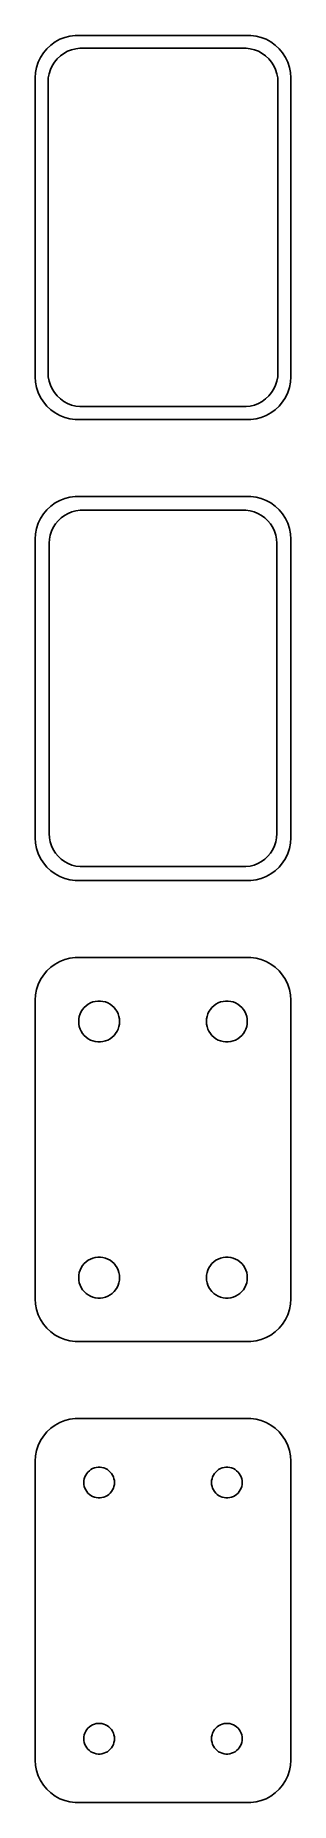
# Model space of a CAD drawing. Header units: metres. Extents: x -15 to 15, y 140 to 346.
import ezdxf

# ---------------------------------------------------------------- set-up
doc = ezdxf.new("R2010")
doc.units = ezdxf.units.M

msp = doc.modelspace()

# ---------------------------------------------------------------- linework, layer by layer
for p, q in [((-12.6791, 345.722), (-13.1871, 345.353)), ((-12.1289, 346.024), (-12.6791, 345.722)), ((-11.5451, 346.255), (-12.1289, 346.024)), ((-10.9369, 346.411), (-11.5451, 346.255)), ((-10.3139, 346.49), (-10.9369, 346.411)), ((10.3139, 346.49), (-10.3139, 346.49)), ((10.9369, 346.411), (10.3139, 346.49)), ((11.5451, 346.255), (10.9369, 346.411)), ((12.1289, 346.024), (11.5451, 346.255)), ((12.6791, 345.722), (12.1289, 346.024)), ((13.1871, 345.353), (12.6791, 345.722)), ((-14.3815, 343.909), (-14.6489, 343.341)), ((-14.0451, 344.439), (-14.3815, 343.909)), ((-13.6448, 344.923), (-14.0451, 344.439)), ((-13.1871, 345.353), (-13.6448, 344.923)), ((-12.7361, 343.351), (-12.4159, 343.738)), ((-12.4159, 343.738), (-12.0497, 344.082)), ((-12.0497, 344.082), (-11.6433, 344.377)), ((-11.6433, 344.377), (-11.2031, 344.619)), ((-11.2031, 344.619), (-10.7361, 344.804)), ((-10.7361, 344.804), (-10.2495, 344.929)), ((-10.2495, 344.929), (-9.75116, 344.992)), ((-9.75116, 344.992), (9.75116, 344.992)), ((9.75116, 344.992), (10.2495, 344.929)), ((10.2495, 344.929), (10.7361, 344.804)), ((10.7361, 344.804), (11.2031, 344.619)), ((11.2031, 344.619), (11.6433, 344.377)), ((11.6433, 344.377), (12.0497, 344.082)), ((12.0497, 344.082), (12.4159, 343.738)), ((12.4159, 343.738), (12.7361, 343.351)), ((13.6448, 344.923), (13.1871, 345.353)), ((14.0451, 344.439), (13.6448, 344.923)), ((14.3815, 343.909), (14.0451, 344.439)), ((14.6489, 343.341), (14.3815, 343.909)), ((-14.9606, 342.127), (-15, 341.5)), ((-14.8429, 342.743), (-14.9606, 342.127)), ((-14.6489, 343.341), (-14.8429, 342.743)), ((-13.4684, 341.501), (-13.3743, 341.995)), ((-13.3743, 341.995), (-13.2191, 342.472)), ((-13.2191, 342.472), (-13.0052, 342.927)), ((-13.0052, 342.927), (-12.7361, 343.351)), ((12.7361, 343.351), (13.0052, 342.927)), ((13.0052, 342.927), (13.2191, 342.472)), ((13.2191, 342.472), (13.3743, 341.995)), ((13.3743, 341.995), (13.4684, 341.501)), ((14.8429, 342.743), (14.6489, 343.341)), ((14.9606, 342.127), (14.8429, 342.743)), ((15, 341.5), (14.9606, 342.127)), ((-15, 341.5), (-15, 306.5)), ((-13.5, 341), (-13.4684, 341.501)), ((-13.5, 307), (-13.5, 341)), ((13.4684, 341.501), (13.5, 341)), ((13.5, 341), (13.5, 307)), ((15, 306.5), (15, 341.5)), ((-15, 306.5), (-14.9606, 305.873)), ((-13.4684, 306.499), (-13.5, 307)), ((-13.3743, 306.005), (-13.4684, 306.499)), ((13.4684, 306.499), (13.3743, 306.005)), ((13.5, 307), (13.4684, 306.499)), ((14.9606, 305.873), (15, 306.5)), ((-14.9606, 305.873), (-14.8429, 305.257)), ((-14.8429, 305.257), (-14.6489, 304.659)), ((-14.6489, 304.659), (-14.3815, 304.091)), ((-13.2191, 305.528), (-13.3743, 306.005)), ((-13.0052, 305.073), (-13.2191, 305.528)), ((-12.7361, 304.649), (-13.0052, 305.073)), ((-12.4159, 304.262), (-12.7361, 304.649)), ((-12.0497, 303.918), (-12.4159, 304.262)), ((12.4159, 304.262), (12.0497, 303.918)), ((12.7361, 304.649), (12.4159, 304.262)), ((13.0052, 305.073), (12.7361, 304.649)), ((13.2191, 305.528), (13.0052, 305.073)), ((13.3743, 306.005), (13.2191, 305.528)), ((14.3815, 304.091), (14.6489, 304.659)), ((14.6489, 304.659), (14.8429, 305.257)), ((14.8429, 305.257), (14.9606, 305.873)), ((-14.3815, 304.091), (-14.0451, 303.561)), ((-14.0451, 303.561), (-13.6448, 303.077)), ((-13.6448, 303.077), (-13.1871, 302.647)), ((-13.1871, 302.647), (-12.6791, 302.278)), ((-12.6791, 302.278), (-12.1289, 301.976)), ((-11.6433, 303.623), (-12.0497, 303.918)), ((-11.2031, 303.381), (-11.6433, 303.623)), ((-10.7361, 303.196), (-11.2031, 303.381)), ((-10.2495, 303.071), (-10.7361, 303.196)), ((-9.75116, 303.008), (-10.2495, 303.071)), ((9.75116, 303.008), (-9.75116, 303.008)), ((10.2495, 303.071), (9.75116, 303.008)), ((10.7361, 303.196), (10.2495, 303.071)), ((11.2031, 303.381), (10.7361, 303.196)), ((11.6433, 303.623), (11.2031, 303.381)), ((12.0497, 303.918), (11.6433, 303.623)), ((12.1289, 301.976), (12.6791, 302.278)), ((12.6791, 302.278), (13.1871, 302.647)), ((13.1871, 302.647), (13.6448, 303.077)), ((13.6448, 303.077), (14.0451, 303.561)), ((14.0451, 303.561), (14.3815, 304.091)), ((-12.1289, 301.976), (-11.5451, 301.745)), ((-11.5451, 301.745), (-10.9369, 301.589)), ((-10.9369, 301.589), (-10.3139, 301.51)), ((-10.3139, 301.51), (10.3139, 301.51)), ((10.3139, 301.51), (10.9369, 301.589)), ((10.9369, 301.589), (11.5451, 301.745)), ((11.5451, 301.745), (12.1289, 301.976)), ((-12.1289, 292.024), (-12.6791, 291.722)), ((-11.5451, 292.255), (-12.1289, 292.024)), ((-10.9369, 292.411), (-11.5451, 292.255)), ((-10.3139, 292.49), (-10.9369, 292.411)), ((10.3139, 292.49), (-10.3139, 292.49)), ((10.9369, 292.411), (10.3139, 292.49)), ((11.5451, 292.255), (10.9369, 292.411)), ((12.1289, 292.024), (11.5451, 292.255)), ((12.6791, 291.722), (12.1289, 292.024)), ((-14.3815, 289.909), (-14.6489, 289.341)), ((-14.0451, 290.439), (-14.3815, 289.909)), ((-13.6448, 290.923), (-14.0451, 290.439)), ((-13.1871, 291.353), (-13.6448, 290.923)), ((-12.6791, 291.722), (-13.1871, 291.353)), ((-12.323, 289.651), (-11.9685, 289.984)), ((-11.9685, 289.984), (-11.5751, 290.27)), ((-11.5751, 290.27), (-11.1489, 290.504)), ((-11.1489, 290.504), (-10.6967, 290.683)), ((-10.6967, 290.683), (-10.2256, 290.804)), ((-10.2256, 290.804), (-9.74316, 290.865)), ((-9.74316, 290.865), (9.74316, 290.865)), ((9.74316, 290.865), (10.2256, 290.804)), ((10.2256, 290.804), (10.6967, 290.683)), ((10.6967, 290.683), (11.1489, 290.504)), ((11.1489, 290.504), (11.5751, 290.27)), ((11.5751, 290.27), (11.9685, 289.984)), ((11.9685, 289.984), (12.323, 289.651)), ((13.1871, 291.353), (12.6791, 291.722)), ((13.6448, 290.923), (13.1871, 291.353)), ((14.0451, 290.439), (13.6448, 290.923)), ((14.3815, 289.909), (14.0451, 290.439)), ((14.6489, 289.341), (14.3815, 289.909)), ((-14.9606, 288.127), (-15, 287.5)), ((-14.8429, 288.743), (-14.9606, 288.127)), ((-14.6489, 289.341), (-14.8429, 288.743)), ((-13.3421, 287.485), (-13.251, 287.963)), ((-13.251, 287.963), (-13.1007, 288.426)), ((-13.1007, 288.426), (-12.8936, 288.866)), ((-12.8936, 288.866), (-12.633, 289.276)), ((-12.633, 289.276), (-12.323, 289.651)), ((12.323, 289.651), (12.633, 289.276)), ((12.633, 289.276), (12.8936, 288.866)), ((12.8936, 288.866), (13.1007, 288.426)), ((13.1007, 288.426), (13.251, 287.963)), ((13.251, 287.963), (13.3421, 287.485)), ((14.8429, 288.743), (14.6489, 289.341)), ((14.9606, 288.127), (14.8429, 288.743)), ((15, 287.5), (14.9606, 288.127)), ((-15, 287.5), (-15, 252.5)), ((-13.3726, 287), (-13.3421, 287.485)), ((-13.3726, 253), (-13.3726, 287)), ((13.3421, 287.485), (13.3726, 287)), ((13.3726, 287), (13.3726, 253)), ((15, 252.5), (15, 287.5)), ((-13.3421, 252.515), (-13.3726, 253)), ((13.3726, 253), (13.3421, 252.515)), ((-15, 252.5), (-14.9606, 251.873)), ((-14.9606, 251.873), (-14.8429, 251.257)), ((-14.8429, 251.257), (-14.6489, 250.659)), ((-14.6489, 250.659), (-14.3815, 250.091)), ((-13.251, 252.037), (-13.3421, 252.515)), ((-13.1007, 251.574), (-13.251, 252.037)), ((-12.8936, 251.134), (-13.1007, 251.574)), ((-12.633, 250.724), (-12.8936, 251.134)), ((-12.323, 250.349), (-12.633, 250.724)), ((12.633, 250.724), (12.323, 250.349)), ((12.8936, 251.134), (12.633, 250.724)), ((13.1007, 251.574), (12.8936, 251.134)), ((13.251, 252.037), (13.1007, 251.574)), ((13.3421, 252.515), (13.251, 252.037)), ((14.3815, 250.091), (14.6489, 250.659)), ((14.6489, 250.659), (14.8429, 251.257)), ((14.8429, 251.257), (14.9606, 251.873)), ((14.9606, 251.873), (15, 252.5)), ((-14.3815, 250.091), (-14.0451, 249.561)), ((-14.0451, 249.561), (-13.6448, 249.077)), ((-13.6448, 249.077), (-13.1871, 248.647)), ((-13.1871, 248.647), (-12.6791, 248.278)), ((-11.9685, 250.016), (-12.323, 250.349)), ((-11.5751, 249.73), (-11.9685, 250.016)), ((-11.1489, 249.496), (-11.5751, 249.73)), ((-10.6967, 249.317), (-11.1489, 249.496)), ((-10.2256, 249.196), (-10.6967, 249.317)), ((-9.74316, 249.135), (-10.2256, 249.196)), ((9.74316, 249.135), (-9.74316, 249.135)), ((10.2256, 249.196), (9.74316, 249.135)), ((10.6967, 249.317), (10.2256, 249.196)), ((11.1489, 249.496), (10.6967, 249.317)), ((11.5751, 249.73), (11.1489, 249.496)), ((11.9685, 250.016), (11.5751, 249.73)), ((12.323, 250.349), (11.9685, 250.016)), ((12.6791, 248.278), (13.1871, 248.647)), ((13.1871, 248.647), (13.6448, 249.077)), ((13.6448, 249.077), (14.0451, 249.561)), ((14.0451, 249.561), (14.3815, 250.091)), ((-12.6791, 248.278), (-12.1289, 247.976)), ((-12.1289, 247.976), (-11.5451, 247.745)), ((-11.5451, 247.745), (-10.9369, 247.589)), ((-10.9369, 247.589), (-10.3139, 247.51)), ((-10.3139, 247.51), (10.3139, 247.51)), ((10.3139, 247.51), (10.9369, 247.589)), ((10.9369, 247.589), (11.5451, 247.745)), ((11.5451, 247.745), (12.1289, 247.976)), ((12.1289, 247.976), (12.6791, 248.278)), ((-11.5451, 238.255), (-12.1289, 238.024)), ((-10.9369, 238.411), (-11.5451, 238.255)), ((-10.3139, 238.49), (-10.9369, 238.411)), ((10.3139, 238.49), (-10.3139, 238.49)), ((10.9369, 238.411), (10.3139, 238.49)), ((11.5451, 238.255), (10.9369, 238.411)), ((12.1289, 238.024), (11.5451, 238.255)), ((-14.0451, 236.439), (-14.3815, 235.909)), ((-13.6448, 236.923), (-14.0451, 236.439)), ((-13.1871, 237.353), (-13.6448, 236.923)), ((-12.6791, 237.722), (-13.1871, 237.353)), ((-12.1289, 238.024), (-12.6791, 237.722)), ((12.6791, 237.722), (12.1289, 238.024)), ((13.1871, 237.353), (12.6791, 237.722)), ((13.6448, 236.923), (13.1871, 237.353)), ((14.0451, 236.439), (13.6448, 236.923)), ((14.3815, 235.909), (14.0451, 236.439)), ((-14.9606, 234.127), (-15, 233.5)), ((-14.8429, 234.743), (-14.9606, 234.127)), ((-14.6489, 235.341), (-14.8429, 234.743)), ((-14.3815, 235.909), (-14.6489, 235.341)), ((14.6489, 235.341), (14.3815, 235.909)), ((14.8429, 234.743), (14.6489, 235.341)), ((14.9606, 234.127), (14.8429, 234.743)), ((15, 233.5), (14.9606, 234.127)), ((-15, 233.5), (-15, 198.5)), ((-9.82458, 231.597), (-9.73146, 231.883)), ((-9.73146, 231.883), (-9.60313, 232.156)), ((-9.60313, 232.156), (-9.44164, 232.411)), ((-9.44164, 232.411), (-9.24951, 232.643)), ((-9.24951, 232.643), (-9.02982, 232.849)), ((-9.02982, 232.849), (-8.78598, 233.026)), ((-8.78598, 233.026), (-8.52187, 233.172)), ((-8.52187, 233.172), (-8.24164, 233.283)), ((-8.24164, 233.283), (-7.94971, 233.357)), ((-7.94971, 233.357), (-7.6507, 233.395)), ((-7.6507, 233.395), (-7.34929, 233.395)), ((-7.34929, 233.395), (-7.05028, 233.357)), ((-7.05028, 233.357), (-6.75835, 233.283)), ((-6.75835, 233.283), (-6.47812, 233.172)), ((-6.47812, 233.172), (-6.214, 233.026)), ((-6.214, 233.026), (-5.97017, 232.849)), ((-5.97017, 232.849), (-5.75047, 232.643)), ((-5.75047, 232.643), (-5.55835, 232.411)), ((-5.55835, 232.411), (-5.39685, 232.156)), ((-5.39685, 232.156), (-5.26852, 231.883)), ((-5.26852, 231.883), (-5.1754, 231.597)), ((5.1754, 231.597), (5.26852, 231.883)), ((5.26852, 231.883), (5.39685, 232.156)), ((5.39685, 232.156), (5.55835, 232.411)), ((5.55835, 232.411), (5.75047, 232.643)), ((5.75047, 232.643), (5.97017, 232.849)), ((5.97017, 232.849), (6.214, 233.026)), ((6.214, 233.026), (6.47812, 233.172)), ((6.47812, 233.172), (6.75835, 233.283)), ((6.75835, 233.283), (7.05028, 233.357)), ((7.05028, 233.357), (7.34929, 233.395)), ((7.34929, 233.395), (7.6507, 233.395)), ((7.6507, 233.395), (7.94971, 233.357)), ((7.94971, 233.357), (8.24164, 233.283)), ((8.24164, 233.283), (8.52187, 233.172)), ((8.52187, 233.172), (8.78598, 233.026)), ((8.78598, 233.026), (9.02982, 232.849)), ((9.02982, 232.849), (9.24951, 232.643)), ((9.24951, 232.643), (9.44164, 232.411)), ((9.44164, 232.411), (9.60313, 232.156)), ((9.60313, 232.156), (9.73146, 231.883)), ((9.73146, 231.883), (9.82458, 231.597)), ((15, 198.5), (15, 233.5)), ((-9.89999, 231), (-9.88107, 231.301)), ((-9.88107, 230.699), (-9.89999, 231)), ((-9.88107, 231.301), (-9.82458, 231.597)), ((-9.82458, 230.403), (-9.88107, 230.699)), ((-9.73146, 230.117), (-9.82458, 230.403)), ((-9.60313, 229.844), (-9.73146, 230.117)), ((-9.44164, 229.589), (-9.60313, 229.844)), ((-5.39685, 229.844), (-5.55835, 229.589)), ((-5.26852, 230.117), (-5.39685, 229.844)), ((-5.1754, 230.403), (-5.26852, 230.117)), ((-5.1754, 231.597), (-5.11891, 231.301)), ((-5.11891, 230.699), (-5.1754, 230.403)), ((-5.11891, 231.301), (-5.09999, 231)), ((-5.09999, 231), (-5.11891, 230.699)), ((5.09999, 231), (5.11891, 231.301)), ((5.11891, 230.699), (5.09999, 231)), ((5.11891, 231.301), (5.1754, 231.597)), ((5.1754, 230.403), (5.11891, 230.699)), ((5.26852, 230.117), (5.1754, 230.403)), ((5.39685, 229.844), (5.26852, 230.117)), ((5.55835, 229.589), (5.39685, 229.844)), ((9.60313, 229.844), (9.44164, 229.589)), ((9.73146, 230.117), (9.60313, 229.844)), ((9.82458, 230.403), (9.73146, 230.117)), ((9.82458, 231.597), (9.88107, 231.301)), ((9.88107, 230.699), (9.82458, 230.403)), ((9.88107, 231.301), (9.89999, 231)), ((9.89999, 231), (9.88107, 230.699)), ((-9.24951, 229.357), (-9.44164, 229.589)), ((-9.02982, 229.151), (-9.24951, 229.357)), ((-8.78598, 228.974), (-9.02982, 229.151)), ((-8.52187, 228.828), (-8.78598, 228.974)), ((-8.24164, 228.717), (-8.52187, 228.828)), ((-7.94971, 228.643), (-8.24164, 228.717)), ((-7.6507, 228.605), (-7.94971, 228.643)), ((-7.34929, 228.605), (-7.6507, 228.605)), ((-7.05028, 228.643), (-7.34929, 228.605)), ((-6.75835, 228.717), (-7.05028, 228.643)), ((-6.47812, 228.828), (-6.75835, 228.717)), ((-6.214, 228.974), (-6.47812, 228.828)), ((-5.97017, 229.151), (-6.214, 228.974)), ((-5.75047, 229.357), (-5.97017, 229.151)), ((-5.55835, 229.589), (-5.75047, 229.357)), ((5.75047, 229.357), (5.55835, 229.589)), ((5.97017, 229.151), (5.75047, 229.357)), ((6.214, 228.974), (5.97017, 229.151)), ((6.47812, 228.828), (6.214, 228.974)), ((6.75835, 228.717), (6.47812, 228.828)), ((7.05028, 228.643), (6.75835, 228.717)), ((7.34929, 228.605), (7.05028, 228.643)), ((7.6507, 228.605), (7.34929, 228.605)), ((7.94971, 228.643), (7.6507, 228.605)), ((8.24164, 228.717), (7.94971, 228.643)), ((8.52187, 228.828), (8.24164, 228.717)), ((8.78598, 228.974), (8.52187, 228.828)), ((9.02982, 229.151), (8.78598, 228.974)), ((9.24951, 229.357), (9.02982, 229.151)), ((9.44164, 229.589), (9.24951, 229.357)), ((-9.24951, 202.643), (-9.02982, 202.849)), ((-9.02982, 202.849), (-8.78598, 203.026)), ((-8.78598, 203.026), (-8.52187, 203.172)), ((-8.52187, 203.172), (-8.24164, 203.283)), ((-8.24164, 203.283), (-7.94971, 203.357)), ((-7.94971, 203.357), (-7.6507, 203.395)), ((-7.6507, 203.395), (-7.34929, 203.395)), ((-7.34929, 203.395), (-7.05028, 203.357)), ((-7.05028, 203.357), (-6.75835, 203.283)), ((-6.75835, 203.283), (-6.47812, 203.172)), ((-6.47812, 203.172), (-6.214, 203.026)), ((-6.214, 203.026), (-5.97017, 202.849)), ((-5.97017, 202.849), (-5.75047, 202.643)), ((5.75047, 202.643), (5.97017, 202.849)), ((5.97017, 202.849), (6.214, 203.026)), ((6.214, 203.026), (6.47812, 203.172)), ((6.47812, 203.172), (6.75835, 203.283)), ((6.75835, 203.283), (7.05028, 203.357)), ((7.05028, 203.357), (7.34929, 203.395)), ((7.34929, 203.395), (7.6507, 203.395)), ((7.6507, 203.395), (7.94971, 203.357)), ((7.94971, 203.357), (8.24164, 203.283)), ((8.24164, 203.283), (8.52187, 203.172)), ((8.52187, 203.172), (8.78598, 203.026)), ((8.78598, 203.026), (9.02982, 202.849)), ((9.02982, 202.849), (9.24951, 202.643)), ((-9.89999, 201), (-9.88107, 201.301)), ((-9.88107, 200.699), (-9.89999, 201)), ((-9.88107, 201.301), (-9.82458, 201.597)), ((-9.82458, 201.597), (-9.73146, 201.883)), ((-9.73146, 201.883), (-9.60313, 202.156)), ((-9.60313, 202.156), (-9.44164, 202.411)), ((-9.44164, 202.411), (-9.24951, 202.643)), ((-5.75047, 202.643), (-5.55835, 202.411)), ((-5.55835, 202.411), (-5.39685, 202.156)), ((-5.39685, 202.156), (-5.26852, 201.883)), ((-5.26852, 201.883), (-5.1754, 201.597)), ((-5.1754, 201.597), (-5.11891, 201.301)), ((-5.11891, 201.301), (-5.09999, 201)), ((-5.09999, 201), (-5.11891, 200.699)), ((5.09999, 201), (5.11891, 201.301)), ((5.11891, 200.699), (5.09999, 201)), ((5.11891, 201.301), (5.1754, 201.597)), ((5.1754, 201.597), (5.26852, 201.883)), ((5.26852, 201.883), (5.39685, 202.156)), ((5.39685, 202.156), (5.55835, 202.411)), ((5.55835, 202.411), (5.75047, 202.643)), ((9.24951, 202.643), (9.44164, 202.411)), ((9.44164, 202.411), (9.60313, 202.156)), ((9.60313, 202.156), (9.73146, 201.883)), ((9.73146, 201.883), (9.82458, 201.597)), ((9.82458, 201.597), (9.88107, 201.301)), ((9.88107, 201.301), (9.89999, 201)), ((9.89999, 201), (9.88107, 200.699)), ((-9.82458, 200.403), (-9.88107, 200.699)), ((-9.73146, 200.117), (-9.82458, 200.403)), ((-9.60313, 199.844), (-9.73146, 200.117)), ((-9.44164, 199.589), (-9.60313, 199.844)), ((-9.24951, 199.357), (-9.44164, 199.589)), ((-9.02982, 199.151), (-9.24951, 199.357)), ((-8.78598, 198.974), (-9.02982, 199.151)), ((-8.52187, 198.828), (-8.78598, 198.974)), ((-8.24164, 198.717), (-8.52187, 198.828)), ((-7.94971, 198.643), (-8.24164, 198.717)), ((-6.75835, 198.717), (-7.05028, 198.643)), ((-6.47812, 198.828), (-6.75835, 198.717)), ((-6.214, 198.974), (-6.47812, 198.828)), ((-5.97017, 199.151), (-6.214, 198.974)), ((-5.75047, 199.357), (-5.97017, 199.151)), ((-5.55835, 199.589), (-5.75047, 199.357)), ((-5.39685, 199.844), (-5.55835, 199.589)), ((-5.26852, 200.117), (-5.39685, 199.844)), ((-5.1754, 200.403), (-5.26852, 200.117)), ((-5.11891, 200.699), (-5.1754, 200.403)), ((5.1754, 200.403), (5.11891, 200.699)), ((5.26852, 200.117), (5.1754, 200.403)), ((5.39685, 199.844), (5.26852, 200.117)), ((5.55835, 199.589), (5.39685, 199.844)), ((5.75047, 199.357), (5.55835, 199.589)), ((5.97017, 199.151), (5.75047, 199.357)), ((6.214, 198.974), (5.97017, 199.151)), ((6.47812, 198.828), (6.214, 198.974)), ((6.75835, 198.717), (6.47812, 198.828)), ((7.05028, 198.643), (6.75835, 198.717)), ((8.24164, 198.717), (7.94971, 198.643)), ((8.52187, 198.828), (8.24164, 198.717)), ((8.78598, 198.974), (8.52187, 198.828)), ((9.02982, 199.151), (8.78598, 198.974)), ((9.24951, 199.357), (9.02982, 199.151)), ((9.44164, 199.589), (9.24951, 199.357)), ((9.60313, 199.844), (9.44164, 199.589)), ((9.73146, 200.117), (9.60313, 199.844)), ((9.82458, 200.403), (9.73146, 200.117)), ((9.88107, 200.699), (9.82458, 200.403)), ((-15, 198.5), (-14.9606, 197.873)), ((-14.9606, 197.873), (-14.8429, 197.257)), ((-14.8429, 197.257), (-14.6489, 196.659)), ((-14.6489, 196.659), (-14.3815, 196.091)), ((-7.6507, 198.605), (-7.94971, 198.643)), ((-7.34929, 198.605), (-7.6507, 198.605)), ((-7.05028, 198.643), (-7.34929, 198.605)), ((7.34929, 198.605), (7.05028, 198.643)), ((7.6507, 198.605), (7.34929, 198.605)), ((7.94971, 198.643), (7.6507, 198.605)), ((14.3815, 196.091), (14.6489, 196.659)), ((14.6489, 196.659), (14.8429, 197.257)), ((14.8429, 197.257), (14.9606, 197.873)), ((14.9606, 197.873), (15, 198.5)), ((-14.3815, 196.091), (-14.0451, 195.561)), ((-14.0451, 195.561), (-13.6448, 195.077)), ((-13.6448, 195.077), (-13.1871, 194.647)), ((-13.1871, 194.647), (-12.6791, 194.278)), ((12.6791, 194.278), (13.1871, 194.647)), ((13.1871, 194.647), (13.6448, 195.077)), ((13.6448, 195.077), (14.0451, 195.561)), ((14.0451, 195.561), (14.3815, 196.091)), ((-12.6791, 194.278), (-12.1289, 193.976)), ((-12.1289, 193.976), (-11.5451, 193.745)), ((-11.5451, 193.745), (-10.9369, 193.589)), ((-10.9369, 193.589), (-10.3139, 193.51)), ((-10.3139, 193.51), (10.3139, 193.51)), ((10.3139, 193.51), (10.9369, 193.589)), ((10.9369, 193.589), (11.5451, 193.745)), ((11.5451, 193.745), (12.1289, 193.976)), ((12.1289, 193.976), (12.6791, 194.278)), ((-11.5451, 184.255), (-12.1289, 184.024)), ((-10.9369, 184.411), (-11.5451, 184.255)), ((-10.3139, 184.49), (-10.9369, 184.411)), ((10.3139, 184.49), (-10.3139, 184.49)), ((10.9369, 184.411), (10.3139, 184.49)), ((11.5451, 184.255), (10.9369, 184.411)), ((12.1289, 184.024), (11.5451, 184.255)), ((-14.0451, 182.439), (-14.3815, 181.909)), ((-13.6448, 182.923), (-14.0451, 182.439)), ((-13.1871, 183.353), (-13.6448, 182.923)), ((-12.6791, 183.722), (-13.1871, 183.353)), ((-12.1289, 184.024), (-12.6791, 183.722)), ((12.6791, 183.722), (12.1289, 184.024)), ((13.1871, 183.353), (12.6791, 183.722)), ((13.6448, 182.923), (13.1871, 183.353)), ((14.0451, 182.439), (13.6448, 182.923)), ((14.3815, 181.909), (14.0451, 182.439)), ((-14.9606, 180.127), (-15, 179.5)), ((-14.8429, 180.743), (-14.9606, 180.127)), ((-14.6489, 181.341), (-14.8429, 180.743)), ((-14.3815, 181.909), (-14.6489, 181.341)), ((14.6489, 181.341), (14.3815, 181.909)), ((14.8429, 180.743), (14.6489, 181.341)), ((14.9606, 180.127), (14.8429, 180.743)), ((15, 179.5), (14.9606, 180.127)), ((-15, 179.5), (-15, 144.5)), ((-9.07735, 177.867), (-8.95622, 178.058)), ((-8.95622, 178.058), (-8.81213, 178.232)), ((-8.81213, 178.232), (-8.64735, 178.387)), ((-8.64735, 178.387), (-8.46448, 178.52)), ((-8.46448, 178.52), (-8.26639, 178.629)), ((-8.26639, 178.629), (-8.05623, 178.712)), ((-8.05623, 178.712), (-7.83728, 178.768)), ((-7.83728, 178.768), (-7.61302, 178.796)), ((-7.61302, 178.796), (-7.38696, 178.796)), ((-7.38696, 178.796), (-7.1627, 178.768)), ((-7.1627, 178.768), (-6.94376, 178.712)), ((-6.94376, 178.712), (-6.7336, 178.629)), ((-6.7336, 178.629), (-6.53551, 178.52)), ((-6.53551, 178.52), (-6.35263, 178.387)), ((-6.35263, 178.387), (-6.18785, 178.232)), ((-6.18785, 178.232), (-6.04376, 178.058)), ((-6.04376, 178.058), (-5.92264, 177.867)), ((5.92264, 177.867), (6.04376, 178.058)), ((6.04376, 178.058), (6.18785, 178.232)), ((6.18785, 178.232), (6.35263, 178.387)), ((6.35263, 178.387), (6.53551, 178.52)), ((6.53551, 178.52), (6.7336, 178.629)), ((6.7336, 178.629), (6.94376, 178.712)), ((6.94376, 178.712), (7.1627, 178.768)), ((7.1627, 178.768), (7.38696, 178.796)), ((7.38696, 178.796), (7.61302, 178.796)), ((7.61302, 178.796), (7.83728, 178.768)), ((7.83728, 178.768), (8.05623, 178.712)), ((8.05623, 178.712), (8.26639, 178.629)), ((8.26639, 178.629), (8.46448, 178.52)), ((8.46448, 178.52), (8.64735, 178.387)), ((8.64735, 178.387), (8.81213, 178.232)), ((8.81213, 178.232), (8.95622, 178.058)), ((8.95622, 178.058), (9.07735, 177.867)), ((15, 144.5), (15, 179.5)), ((-9.29999, 177), (-9.2858, 177.226)), ((-9.2858, 176.774), (-9.29999, 177)), ((-9.2858, 177.226), (-9.24344, 177.448)), ((-9.24344, 176.552), (-9.2858, 176.774)), ((-9.24344, 177.448), (-9.17358, 177.663)), ((-9.17358, 176.337), (-9.24344, 176.552)), ((-9.17358, 177.663), (-9.07735, 177.867)), ((-9.07735, 176.133), (-9.17358, 176.337)), ((-8.95622, 175.942), (-9.07735, 176.133)), ((-8.81213, 175.768), (-8.95622, 175.942)), ((-6.04376, 175.942), (-6.18785, 175.768)), ((-5.92264, 176.133), (-6.04376, 175.942)), ((-5.92264, 177.867), (-5.8264, 177.663)), ((-5.8264, 176.337), (-5.92264, 176.133)), ((-5.8264, 177.663), (-5.75655, 177.448)), ((-5.75655, 176.552), (-5.8264, 176.337)), ((-5.75655, 177.448), (-5.71419, 177.226)), ((-5.71419, 176.774), (-5.75655, 176.552)), ((-5.71419, 177.226), (-5.7, 177)), ((-5.7, 177), (-5.71419, 176.774)), ((5.7, 177), (5.71419, 177.226)), ((5.71419, 176.774), (5.7, 177)), ((5.71419, 177.226), (5.75655, 177.448)), ((5.75655, 176.552), (5.71419, 176.774)), ((5.75655, 177.448), (5.8264, 177.663)), ((5.8264, 176.337), (5.75655, 176.552)), ((5.8264, 177.663), (5.92264, 177.867)), ((5.92264, 176.133), (5.8264, 176.337)), ((6.04376, 175.942), (5.92264, 176.133)), ((6.18785, 175.768), (6.04376, 175.942)), ((8.95622, 175.942), (8.81213, 175.768)), ((9.07735, 176.133), (8.95622, 175.942)), ((9.07735, 177.867), (9.17358, 177.663)), ((9.17358, 176.337), (9.07735, 176.133)), ((9.17358, 177.663), (9.24344, 177.448)), ((9.24344, 176.552), (9.17358, 176.337)), ((9.24344, 177.448), (9.2858, 177.226)), ((9.2858, 176.774), (9.24344, 176.552)), ((9.2858, 177.226), (9.29999, 177)), ((9.29999, 177), (9.2858, 176.774)), ((-8.64735, 175.613), (-8.81213, 175.768)), ((-8.46448, 175.48), (-8.64735, 175.613)), ((-8.26639, 175.371), (-8.46448, 175.48)), ((-8.05623, 175.288), (-8.26639, 175.371)), ((-7.83728, 175.232), (-8.05623, 175.288)), ((-7.61302, 175.204), (-7.83728, 175.232)), ((-7.38696, 175.204), (-7.61302, 175.204)), ((-7.1627, 175.232), (-7.38696, 175.204)), ((-6.94376, 175.288), (-7.1627, 175.232)), ((-6.7336, 175.371), (-6.94376, 175.288)), ((-6.53551, 175.48), (-6.7336, 175.371)), ((-6.35263, 175.613), (-6.53551, 175.48)), ((-6.18785, 175.768), (-6.35263, 175.613)), ((6.35263, 175.613), (6.18785, 175.768)), ((6.53551, 175.48), (6.35263, 175.613)), ((6.7336, 175.371), (6.53551, 175.48)), ((6.94376, 175.288), (6.7336, 175.371)), ((7.1627, 175.232), (6.94376, 175.288)), ((7.38696, 175.204), (7.1627, 175.232)), ((7.61302, 175.204), (7.38696, 175.204)), ((7.83728, 175.232), (7.61302, 175.204)), ((8.05623, 175.288), (7.83728, 175.232)), ((8.26639, 175.371), (8.05623, 175.288)), ((8.46448, 175.48), (8.26639, 175.371)), ((8.64735, 175.613), (8.46448, 175.48)), ((8.81213, 175.768), (8.64735, 175.613)), ((-9.29999, 147), (-9.2858, 147.226)), ((-9.2858, 146.774), (-9.29999, 147)), ((-9.2858, 147.226), (-9.24344, 147.448)), ((-9.24344, 147.448), (-9.17358, 147.663)), ((-9.17358, 147.663), (-9.07735, 147.867)), ((-9.07735, 147.867), (-8.95622, 148.058)), ((-8.95622, 148.058), (-8.81213, 148.232)), ((-8.81213, 148.232), (-8.64735, 148.387)), ((-8.64735, 148.387), (-8.46448, 148.52)), ((-8.46448, 148.52), (-8.26639, 148.629)), ((-8.26639, 148.629), (-8.05623, 148.712)), ((-8.05623, 148.712), (-7.83728, 148.768)), ((-7.83728, 148.768), (-7.61302, 148.796)), ((-7.61302, 148.796), (-7.38696, 148.796)), ((-7.38696, 148.796), (-7.1627, 148.768)), ((-7.1627, 148.768), (-6.94376, 148.712)), ((-6.94376, 148.712), (-6.7336, 148.629)), ((-6.7336, 148.629), (-6.53551, 148.52)), ((-6.53551, 148.52), (-6.35263, 148.387)), ((-6.35263, 148.387), (-6.18785, 148.232)), ((-6.18785, 148.232), (-6.04376, 148.058)), ((-6.04376, 148.058), (-5.92264, 147.867)), ((-5.92264, 147.867), (-5.8264, 147.663)), ((-5.8264, 147.663), (-5.75655, 147.448)), ((-5.75655, 147.448), (-5.71419, 147.226)), ((-5.71419, 147.226), (-5.7, 147)), ((-5.7, 147), (-5.71419, 146.774)), ((5.7, 147), (5.71419, 147.226)), ((5.71419, 146.774), (5.7, 147)), ((5.71419, 147.226), (5.75655, 147.448)), ((5.75655, 147.448), (5.8264, 147.663)), ((5.8264, 147.663), (5.92264, 147.867)), ((5.92264, 147.867), (6.04376, 148.058)), ((6.04376, 148.058), (6.18785, 148.232)), ((6.18785, 148.232), (6.35263, 148.387)), ((6.35263, 148.387), (6.53551, 148.52)), ((6.53551, 148.52), (6.7336, 148.629)), ((6.7336, 148.629), (6.94376, 148.712)), ((6.94376, 148.712), (7.1627, 148.768)), ((7.1627, 148.768), (7.38696, 148.796)), ((7.38696, 148.796), (7.61302, 148.796)), ((7.61302, 148.796), (7.83728, 148.768)), ((7.83728, 148.768), (8.05623, 148.712)), ((8.05623, 148.712), (8.26639, 148.629)), ((8.26639, 148.629), (8.46448, 148.52)), ((8.46448, 148.52), (8.64735, 148.387)), ((8.64735, 148.387), (8.81213, 148.232)), ((8.81213, 148.232), (8.95622, 148.058)), ((8.95622, 148.058), (9.07735, 147.867)), ((9.07735, 147.867), (9.17358, 147.663)), ((9.17358, 147.663), (9.24344, 147.448)), ((9.24344, 147.448), (9.2858, 147.226)), ((9.2858, 147.226), (9.29999, 147)), ((9.29999, 147), (9.2858, 146.774)), ((-9.24344, 146.552), (-9.2858, 146.774)), ((-9.17358, 146.337), (-9.24344, 146.552)), ((-9.07735, 146.133), (-9.17358, 146.337)), ((-8.95622, 145.942), (-9.07735, 146.133)), ((-8.81213, 145.768), (-8.95622, 145.942)), ((-8.64735, 145.613), (-8.81213, 145.768)), ((-8.46448, 145.48), (-8.64735, 145.613)), ((-8.26639, 145.371), (-8.46448, 145.48)), ((-8.05623, 145.288), (-8.26639, 145.371)), ((-7.83728, 145.232), (-8.05623, 145.288)), ((-7.61302, 145.204), (-7.83728, 145.232)), ((-7.38696, 145.204), (-7.61302, 145.204)), ((-7.1627, 145.232), (-7.38696, 145.204)), ((-6.94376, 145.288), (-7.1627, 145.232)), ((-6.7336, 145.371), (-6.94376, 145.288)), ((-6.53551, 145.48), (-6.7336, 145.371)), ((-6.35263, 145.613), (-6.53551, 145.48)), ((-6.18785, 145.768), (-6.35263, 145.613)), ((-6.04376, 145.942), (-6.18785, 145.768)), ((-5.92264, 146.133), (-6.04376, 145.942)), ((-5.8264, 146.337), (-5.92264, 146.133)), ((-5.75655, 146.552), (-5.8264, 146.337)), ((-5.71419, 146.774), (-5.75655, 146.552)), ((5.75655, 146.552), (5.71419, 146.774)), ((5.8264, 146.337), (5.75655, 146.552)), ((5.92264, 146.133), (5.8264, 146.337)), ((6.04376, 145.942), (5.92264, 146.133)), ((6.18785, 145.768), (6.04376, 145.942)), ((6.35263, 145.613), (6.18785, 145.768)), ((6.53551, 145.48), (6.35263, 145.613)), ((6.7336, 145.371), (6.53551, 145.48)), ((6.94376, 145.288), (6.7336, 145.371)), ((7.1627, 145.232), (6.94376, 145.288)), ((7.38696, 145.204), (7.1627, 145.232)), ((7.61302, 145.204), (7.38696, 145.204)), ((7.83728, 145.232), (7.61302, 145.204)), ((8.05623, 145.288), (7.83728, 145.232)), ((8.26639, 145.371), (8.05623, 145.288)), ((8.46448, 145.48), (8.26639, 145.371)), ((8.64735, 145.613), (8.46448, 145.48)), ((8.81213, 145.768), (8.64735, 145.613)), ((8.95622, 145.942), (8.81213, 145.768)), ((9.07735, 146.133), (8.95622, 145.942)), ((9.17358, 146.337), (9.07735, 146.133)), ((9.24344, 146.552), (9.17358, 146.337)), ((9.2858, 146.774), (9.24344, 146.552)), ((-15, 144.5), (-14.9606, 143.873)), ((-14.9606, 143.873), (-14.8429, 143.257)), ((-14.8429, 143.257), (-14.6489, 142.659)), ((14.6489, 142.659), (14.8429, 143.257)), ((14.8429, 143.257), (14.9606, 143.873)), ((14.9606, 143.873), (15, 144.5)), ((-14.6489, 142.659), (-14.3815, 142.091)), ((-14.3815, 142.091), (-14.0451, 141.561)), ((-14.0451, 141.561), (-13.6448, 141.077)), ((-13.6448, 141.077), (-13.1871, 140.647)), ((13.1871, 140.647), (13.6448, 141.077)), ((13.6448, 141.077), (14.0451, 141.561)), ((14.0451, 141.561), (14.3815, 142.091)), ((14.3815, 142.091), (14.6489, 142.659)), ((-13.1871, 140.647), (-12.6791, 140.278)), ((-12.6791, 140.278), (-12.1289, 139.976)), ((-12.1289, 139.976), (-11.5451, 139.745)), ((-11.5451, 139.745), (-10.9369, 139.589)), ((-10.9369, 139.589), (-10.3139, 139.51)), ((-10.3139, 139.51), (10.3139, 139.51)), ((10.3139, 139.51), (10.9369, 139.589)), ((10.9369, 139.589), (11.5451, 139.745)), ((11.5451, 139.745), (12.1289, 139.976)), ((12.1289, 139.976), (12.6791, 140.278)), ((12.6791, 140.278), (13.1871, 140.647))]:
    msp.add_line(p, q)

doc.saveas('drawing.dxf')
